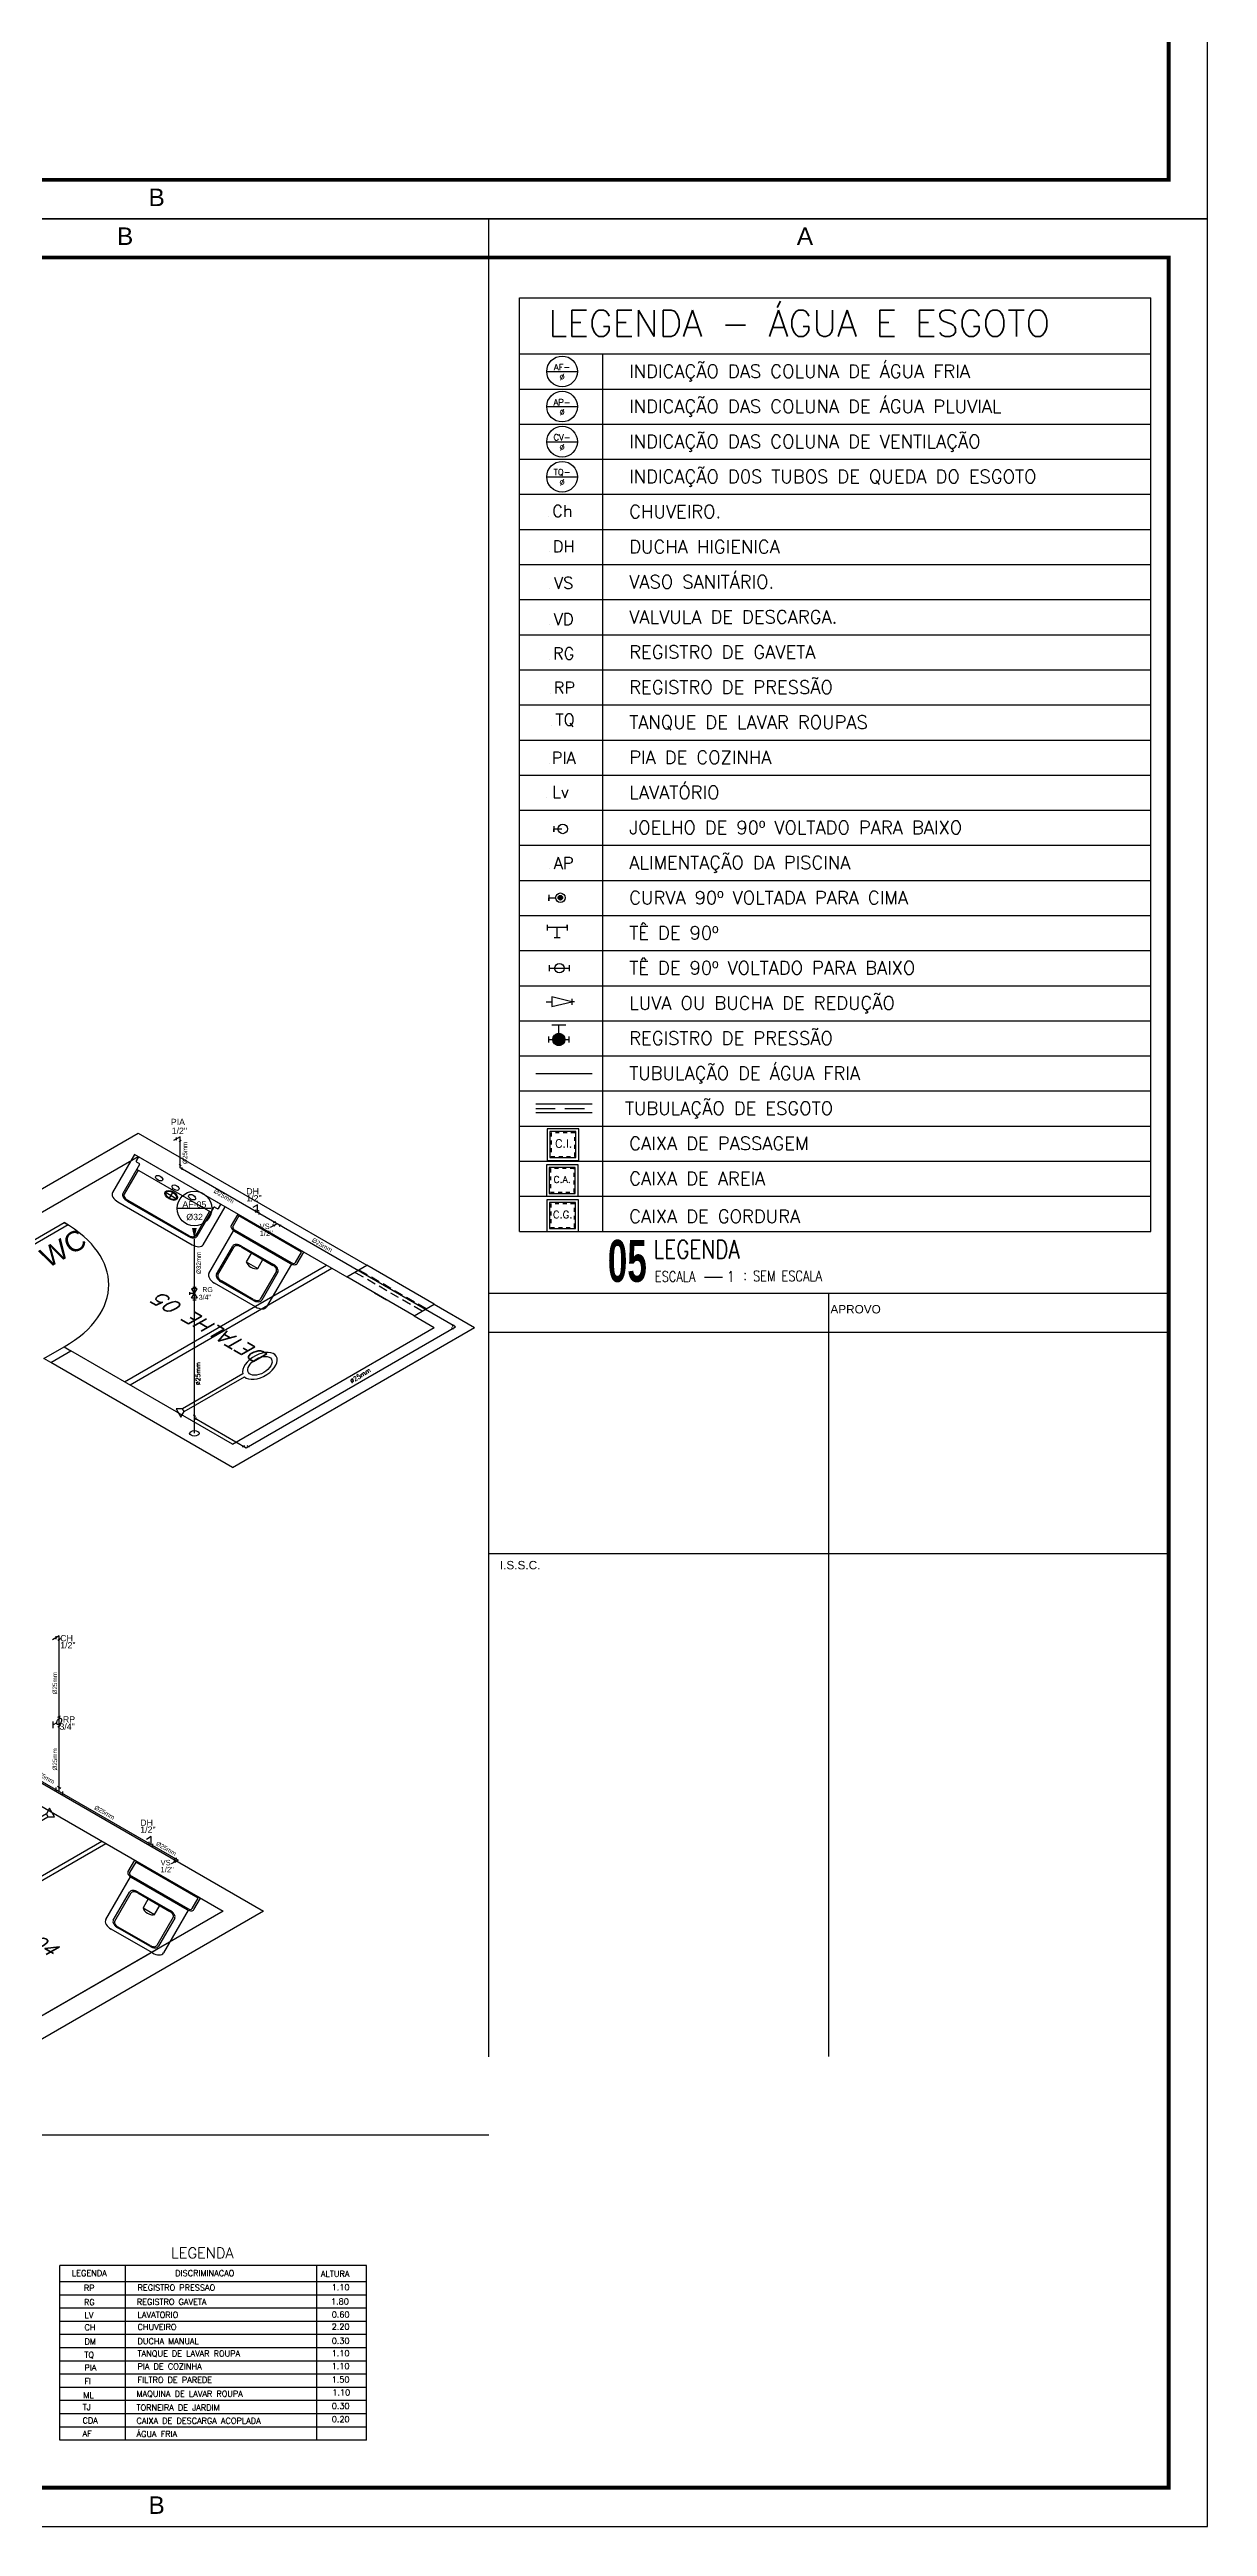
# Model space of a CAD drawing. Header units: millimetres. Extents: x 5512 to 5596, y 903 to 1082.
# Drawn here: x 5566.1 to 5596, y 903.3 to 967.1 of the extents above; entities that cross this region are included whole.
import ezdxf
from ezdxf.enums import TextEntityAlignment as Align

# ---------------------------------------------------------------- set-up
doc = ezdxf.new("R2010")
doc.units = ezdxf.units.MM
for name, pattern in [('HIDDEN', [0.375, 0.25, -0.125]), ('HIDDEN2', [0.1875, 0.125, -0.0625]), ('HIDDENX2', [0.75, 0.5, -0.25])]:
    doc.linetypes.add(name, pattern=pattern)
for name, color, linetype in [('0-COTAS', 8, 'Continuous'), ('A-PEN-B', 5, 'Continuous'), ('A-PEN-R', 1, 'Continuous'), ('A-PEN-Y', 2, 'Continuous'), ('AF', 5, 'Continuous'), ('BANHO_COZINHA', 7, 'Continuous'), ('CONEXAO_AG_FRIA', 2, 'Continuous'), ('CONEXÃO_HIDRÁULICA', 2, 'Continuous'), ('Diametro', 2, 'Continuous'), ('Eixo', 4, 'HIDDENX2'), ('HIDROGRAFIA', 4, 'Continuous'), ("LINHA - PROJETU'S", 1, 'Continuous'), ("PRANCHA - PROJETU'S", 7, 'Continuous'), ('Prumadas_L', 1, 'Continuous'), ('Prumadas_Q', 3, 'Continuous'), ('TEXT', 2, 'Continuous'), ('TEXTO', 3, 'Continuous'), ('TUBULAÇÃO_ESGOTO', 5, 'Continuous'), ('TUBULAÇÃO_HIDRÁULICA', 5, 'Continuous'), ('TXT_0', 7, 'Continuous'), ('TXT_1', 2, 'Continuous'), ('TXT_2', 6, 'Continuous')]:
    doc.layers.add(name, color=color, linetype=linetype)
doc.styles.add('ADITIVOCAD', font='ROMANS.shx')
doc.styles.add('ARIAL', font='arial.ttf', dxfattribs={"height": 2})
doc.styles.add('CARIMBO_DADOS', font='arial.ttf', dxfattribs={"height": 0.1})
doc.styles.add('R80', font='simplex.shx', dxfattribs={"height": 12})
doc.styles.add('REG140', font='romans.shx', dxfattribs={"width": 0.8, "height": 0.35})
doc.styles.add('REG80', font='romans.shx', dxfattribs={"width": 0.8, "height": 0.1})
doc.styles.add('ROMANS', font='romans__.ttf', dxfattribs={"height": 0.1})
doc.styles.add('SANSSERIF2', font='sanssb__.ttf', dxfattribs={"width": 0.8})
doc.styles.get("Standard").update_dxf_attribs({"font": 'arial.ttf'})

# ---------------------------------------------------------------- blocks, each defined once
blk = doc.blocks.new('ADFSGASDFG')
at = {"layer": "PRANCHA - PROJETU'S", "color": 1}
for p, q in [((360.678, 107.346), (276.578, 107.346)), ((360.678, 47.946), (360.678, 107.346)), ((276.578, 47.946), (360.678, 47.946))]:
    blk.add_line(p, q, dxfattribs=at)
at = {"layer": "PRANCHA - PROJETU'S", "color": 4, "const_width": 0.1}
blk.add_lwpolyline([(279.078, 106.346), (359.678, 106.346), (359.678, 48.946), (279.078, 48.946)], close=True, dxfattribs=at)
blk = doc.blocks.new('CRBODADOSÇ')
at = {"layer": "PRANCHA - PROJETU'S", "color": 3}
blk.add_line((164.825, 196.917), (165.288, 196.917), dxfattribs=at)
at = {"layer": "PRANCHA - PROJETU'S", "color": 3, "style": 'REG80', "width": 0.8}
for s, p in [('ESCALA', (163.548, 196.799)), ('1', (165.407, 196.799)), (':', (165.829, 196.842))]:
    blk.add_text(s, height=0.27, dxfattribs=at).set_placement(p)
at = {"layer": "PRANCHA - PROJETU'S", "color": 2, "style": 'REG140', "width": 0.8}
for tag, p in [('PROJETO', (163.521, 198.067)), ('DESENHO', (163.516, 197.395))]:
    blk.add_attdef(tag, p, '', height=0.472, dxfattribs=at)
at = {"layer": "PRANCHA - PROJETU'S", "style": 'SANSSERIF2', "width": 0.6}
blk.add_attdef('00', text='', height=1.08, dxfattribs=at).set_placement((162.84, 196.795), align=Align.CENTER)
at = {"layer": "PRANCHA - PROJETU'S", "color": 3, "style": 'REG80', "width": 0.8}
blk.add_attdef('ESCALA', (166.075, 196.813), '', height=0.27, dxfattribs=at)
blk = doc.blocks.new('Adh_Afn')
blk.add_line((-0.25, 0), (0.25, 0))
blk.add_circle((0, 0), 0.25)
at = {"flags": 8}
for tag, p in [('$AF', (0, 0.07)), ('$DIAM', (0, -0.091))]:
    blk.add_attdef(tag, text='', height=0.1, dxfattribs=at).set_placement(p, align=Align.MIDDLE)
blk = doc.blocks.new('ADH_HIUTILIZ1')
blk.add_line((0.12, 0), (0.12, 0))
at = {"flags": 8}
blk.add_attdef('$N', text='', height=0.09, dxfattribs=at).set_placement((0.226, 0.042), align=Align.MIDDLE)
blk = doc.blocks.new('Adh_cx_j90b')
blk.add_lwpolyline([(-0.068, 0.022), (-0.068, -0.022), (-0.068, 0), (-0.006, 0)])
blk.add_circle((0, 0), 0.0359)
blk = doc.blocks.new('Adh_cx_c90c')
h = blk.add_hatch()
h.set_pattern_fill('_U', color=256, scale=0.002, angle=45, style=0, double=1, pattern_type=0)
h.set_pattern_definition([(45, (-6.0733674, -5.0413484), (-0.00141421356, 0.00141421356), []), (135, (-6.0733674, -5.0413484), (-0.00141421356, -0.00141421356), [])])
h.paths.add_polyline_path([(-0.017, 0, 1), (0.017, 0, 1)])
blk.add_lwpolyline([(-0.088, 0.022), (-0.088, -0.023), (-0.088, 0), (-0.036, 0)])
for radius in [0.0359, 0.017]:
    blk.add_circle((0, 0), radius)
blk = doc.blocks.new('Adh_cx_te90')
for p, q in [((-0.075, -0.0225), (-0.075, 0.0225)), ((0.075, 0), (-0.075, 0)), ((0, -0.075), (0, 0)), ((0.075, 0), (0.075, 0.0225)), ((0.075, 0.0225), (0.075, -0.0225)), ((-0.0225, -0.075), (0.0225, -0.075))]:
    blk.add_line(p, q)
blk = doc.blocks.new('Adh_cx_te90b')
for p, q in [((-0.078, 0.0225), (-0.078, -0.0225)), ((-0.078, 0), (0.078, 0)), ((0.078, -0.0225), (0.078, 0.0225))]:
    blk.add_line(p, q)
blk.add_circle((0, 0), 0.0359)
blk = doc.blocks.new('Adh_cx_lvr')
for p, q in [((0, 0), (-0.15, 0.0375)), ((-0.15, 0.0375), (-0.15, -0.0375)), ((-0.15, -0.0375), (0, 0)), ((0, 0.0225), (0, -0.0225)), ((-0.195, 0), (-0.15, 0)), ((0.0225, 0), (0, 0))]:
    blk.add_line(p, q)
blk = doc.blocks.new('Adh_acs_rg')
h = blk.add_hatch()
h.set_pattern_fill('_U', color=256, scale=0.002, angle=45, style=0, double=1)
h.set_pattern_definition([(45, (-7.4131718, -5.1711377), (-0.00141421356, 0.00141421356), []), (135, (-7.4131718, -5.1711377), (-0.00141421356, -0.00141421356), [])])
h.paths.add_polyline_path([(-0.046, 0, 1), (0.046, 0, 1)])
for p, q in [((-0.078, 0.022), (-0.078, -0.022)), ((0.053, 0.108), (-0.053, 0.108)), ((0, 0.046), (0, 0.108)), ((0.078, -0.022), (0.078, 0.022)), ((-0.078, 0), (-0.046, 0)), ((0.046, 0), (0.078, 0))]:
    blk.add_line(p, q)
blk.add_circle((0, 0), 0.046)
blk = doc.blocks.new('Adhs_RefTbl')
at = {"color": 0, "linetype": 'ByBlock', "ltscale": 0.5}
blk.add_line((-0.321, 0), (0.321, 0), dxfattribs=at)
blk = doc.blocks.new('inp_cx')
for p, q in [((40, 40), (-40, 40)), ((-40, 40), (-40, -40)), ((40, -40), (40, 40)), ((-40, -40), (40, -40))]:
    blk.add_line(p, q)
at = {"color": 1, "linetype": 'Continuous', "ltscale": 0.5}
for p, q in [((33, 33), (-33, 33)), ((-33, 33), (-33, -33)), ((33, -33), (33, 33)), ((-33, -33), (33, -33))]:
    blk.add_line(p, q, dxfattribs=at)
at = {"color": 1, "linetype": 'HIDDEN', "ltscale": 0.5}
for p, q in [((30, 30), (-30, 30)), ((-30, 30), (-30, -30)), ((30, -30), (30, 30)), ((-30, -30), (30, -30))]:
    blk.add_line(p, q, dxfattribs=at)
at = {"style": 'R80'}
blk.add_text('C.I.', height=20.59, dxfattribs=at).set_placement((-19.6, -7.5))
blk = doc.blocks.new('_cxgordu')
for p, q in [((40, 40), (-40, 40)), ((-40, 40), (-40, -40)), ((40, -40), (40, 40)), ((-40, -40), (40, -40))]:
    blk.add_line(p, q)
at = {"color": 1, "linetype": 'Continuous', "ltscale": 0.5}
for p, q in [((33, 33), (-33, 33)), ((-33, 33), (-33, -33)), ((33, -33), (33, 33)), ((-33, -33), (33, -33))]:
    blk.add_line(p, q, dxfattribs=at)
at = {"color": 1, "linetype": 'HIDDEN', "ltscale": 0.5}
for p, q in [((30, 30), (-30, 30)), ((-30, 30), (-30, -30)), ((30, -30), (30, 30)), ((-30, -30), (30, -30))]:
    blk.add_line(p, q, dxfattribs=at)
at = {"style": 'R80'}
blk.add_text('C.G.', height=18.48, dxfattribs=at).set_placement((-24.3, -6.9))
blk = doc.blocks.new('_cxareia')
for p, q in [((40, 40), (-40, 40)), ((-40, 40), (-40, -40)), ((40, -40), (40, 40)), ((-40, -40), (40, -40))]:
    blk.add_line(p, q)
at = {"color": 1, "linetype": 'Continuous', "ltscale": 0.5}
for p, q in [((33, 33), (-33, 33)), ((-33, 33), (-33, -33)), ((33, -33), (33, 33)), ((-33, -33), (33, -33))]:
    blk.add_line(p, q, dxfattribs=at)
at = {"color": 1, "linetype": 'HIDDEN', "ltscale": 0.5}
for p, q in [((30, 30), (-30, 30)), ((-30, 30), (-30, -30)), ((30, -30), (30, 30)), ((-30, -30), (30, -30))]:
    blk.add_line(p, q, dxfattribs=at)
at = {"style": 'R80'}
blk.add_text('C.A.', height=17.28, dxfattribs=at).set_placement((-22, -6.1))
blk = doc.blocks.new('CHUV')
at = {"layer": 'BANHO_COZINHA'}
for p, q in [((0, 0.045), (0, -0.045)), ((0.03, 0.015), (0, 0.045)), ((0.395, 0.015), (0.03, 0.015)), ((0.03, -0.015), (0.03, 0.015)), ((0, -0.045), (0.03, -0.015)), ((0.03, -0.015), (0.395, -0.015))]:
    blk.add_line(p, q, dxfattribs=at)
blk.add_circle((0.494, 0.001), 0.07, dxfattribs=at)
blk.add_arc((0.494, 0.001), 0.1, 189.1456, 171.891, dxfattribs=at)
blk = doc.blocks.new('LAVATC1')
at = {"layer": 'BANHO_COZINHA'}
for p, q in [((0.225, -0.108), (-0.225, -0.108)), ((0, -0.186), (0, -0.125)), ((-0.031, -0.157), (0.031, -0.157))]:
    blk.add_line(p, q, dxfattribs=at)
blk.add_lwpolyline([(0.275, 0), (-0.275, 0), (-0.275, -0.4, 0.414214), (-0.225, -0.45), (0.225, -0.45, 0.414214), (0.275, -0.4)], format="xyb", close=True, dxfattribs=at)
for points in [[(-0.25, 0), (-0.25, -0.043, 0.414214), (-0.243, -0.05), (-0.232, -0.05, -0.414214), (-0.225, -0.057), (-0.225, -0.36, 0.414214), (-0.185, -0.4), (0.185, -0.4, 0.414214), (0.225, -0.36), (0.225, -0.057, -0.414214), (0.232, -0.05), (0.243, -0.05, 0.414214), (0.25, -0.043), (0.25, 0)], [(-0.217, -0.108), (-0.217, -0.36, 0.414214), (-0.185, -0.392), (0.185, -0.392, 0.414214), (0.217, -0.36), (0.217, -0.108)]]:
    blk.add_lwpolyline(points, format="xyb", dxfattribs=at)
for centre, radius in [((-0.1, -0.075), 0.0204), ((0, -0.156), 0.0367), ((0, -0.156), 0.0309), ((0, -0.075), 0.0204), ((0.1, -0.075), 0.0204)]:
    blk.add_circle(centre, radius, dxfattribs=at)
blk = doc.blocks.new('VASOCX')
at = {"layer": 'BANHO_COZINHA'}
blk.add_lwpolyline([(-0.175, 0.15), (-0.175, 0.6, -0.414214), (-0.125, 0.65), (0.125, 0.65, -0.414214), (0.175, 0.6), (0.175, 0.15)], format="xyb", dxfattribs=at)
for points in [[(0.139, 0.275, -0.414214), (0.099, 0.235), (-0.095, 0.235, -0.414214), (-0.135, 0.275), (-0.135, 0.57, -0.414214), (-0.095, 0.61), (0.099, 0.61, -0.414214), (0.139, 0.57)], [(0.13, 0.275, -0.414214), (0.099, 0.244), (-0.095, 0.244, -0.414214), (-0.126, 0.275), (-0.126, 0.57, -0.414214), (-0.095, 0.602), (0.099, 0.602, -0.414214), (0.13, 0.57)], [(-0.17, 0.15, 0.414214), (-0.2, 0.12), (-0.2, 0), (0.2, 0), (0.2, 0.12, 0.414214), (0.17, 0.15)], [(-0.17, 0.14, 0.414214), (-0.19, 0.12), (-0.19, 0.01), (0.19, 0.01), (0.19, 0.12, 0.414214), (0.17, 0.14)]]:
    blk.add_lwpolyline(points, format="xyb", close=True, dxfattribs=at)
blk.add_lwpolyline([(0.036, 0.244), (0.036, 0.337), (-0.034, 0.337), (-0.034, 0.244)], dxfattribs=at)
blk.add_arc((0.001, 0.321), 0.0388, 24.3951, 155.6049, dxfattribs=at)
blk = doc.blocks.new('IsoBlk6')
at = {"layer": '0-COTAS'}
for p, q in [((0.389, 3.072), (-3.076, -0.393)), ((0.389, 3.072), (3.217, 0.244)), ((0.389, 2.648), (-2.652, -0.393)), ((0.389, 2.648), (2.793, 0.244)), ((-0.318, -0.322), (1.52, 1.516)), ((-0.318, -0.407), (1.563, 1.474)), ((-1.492, 0.767), (-0.318, -0.407)), ((-1.407, 0.767), (-0.318, -0.322)), ((2.793, 0.244), (-0.247, -2.797)), ((3.217, 0.244), (-0.247, -3.221)), ((-2.581, -0.888), (-3.076, -0.393)), ((-2.369, -0.676), (-2.652, -0.393)), ((2.086, -0.464), (-0.247, -2.797)), ((-2.51, -0.534), (-2.722, -0.746)), ((-2.722, -0.746), (-1.874, -1.595)), ((-2.637, -0.662), (-1.789, -1.51)), ((-2.595, -0.619), (-1.747, -1.468)), ((-2.51, -0.534), (-1.662, -1.383)), ((-1.662, -1.383), (-1.874, -1.595)), ((-1.379, -1.666), (-1.662, -1.383)), ((-1.591, -1.878), (-1.874, -1.595)), ((-1.379, -1.666), (-1.591, -1.878)), ((-0.389, -2.656), (-0.601, -2.868)), ((-0.247, -2.797), (-0.389, -2.656)), ((-0.247, -3.221), (-0.601, -2.868))]:
    blk.add_line(p, q, dxfattribs=at)
for points in [[(-1.379, -1.666), (-1.308, -1.736), (-1.52, -1.948), (-1.591, -1.878)], [(-0.389, -2.656), (-0.46, -2.585), (-0.672, -2.797), (-0.601, -2.868)]]:
    blk.add_lwpolyline(points, dxfattribs=at)
blk.add_lwpolyline([(-0.46, -2.585), (0.389, -1.736), (0.347, -1.694), (-0.502, -2.542)], close=True, dxfattribs=at)
blk.add_arc((-0.46, -2.585), 1.2, 45, 135, dxfattribs=at)
at = {"layer": '0-COTAS', "xscale": 2, "yscale": 2, "zscale": 2}
for name, p, rotation in [('CHUV', (0.997, 2.04), 224.9999999999592), ('VASOCX', (2.21, 0.827), 135), ('LAVATC1', (-2.086, -0.959), 135)]:
    blk.add_blockref(name, p, dxfattribs=dict(at, rotation=rotation))
at = {"layer": '0-COTAS', "color": 230, "insert": (-0.508, 0.276), "char_height": 0.3, "attachment_point": 5, "rotation": 315, "style": 'CARIMBO_DADOS'}
blk.add_mtext_dynamic_manual_height_columns('WC', width=2.48597, gutter_width=0.5, heights=[0], dxfattribs=at)
at = {"layer": 'Diametro', "style": 'ROMANS'}
blk.add_text('DETALHE 04', height=0.2, rotation=315, dxfattribs=at).set_placement((0.407, -0.017), align=Align.CENTER)
blk = doc.blocks.new('*U410', base_point=(2541.5, 283.9))
for p, q in [((2535.4, 277.1), (2535.4, 283.8)), ((2538.6, 275.6), (2544.4, 278.9))]:
    blk.add_line(p, q)
blk = doc.blocks.new('ADH_CXI_RG_A')
for p, q in [((0.019, 0.067), (-0.019, 0.089)), ((0, 0.078), (0, 0.046)), ((-0.019, -0.067), (0.019, -0.089)), ((0, -0.046), (0, -0.078)), ((0.04, -0.023), (0.094, -0.054)), ((0.094, -0.107), (0.094, -0.002))]:
    blk.add_line(p, q)
blk.add_lwpolyline([(0.04, -0.023, 0.064782), (0.037, -0.006, 0.052885), (0.03, 0.012, 0.05077), (0.02, 0.028, 0.057376), (0.007, 0.041, 0.075912), (-0.007, 0.049, 0.111921), (-0.02, 0.051, 0.1493), (-0.03, 0.047, 0.133827), (-0.037, 0.037, 0.091621), (-0.04, 0.023, 0.064782), (-0.037, 0.006, 0.052885), (-0.03, -0.012, 0.05077), (-0.02, -0.028, 0.057376), (-0.007, -0.041, 0.075912), (0.007, -0.049, 0.111921), (0.02, -0.051, 0.1493), (0.03, -0.047, 0.133827), (0.037, -0.037, 0.091621), (0.04, -0.023)], format="xyb", close=True)
blk = doc.blocks.new('IsoBlk8')
at = {"layer": '0-COTAS'}
for p, q in [((-2.961, 0.411), (-0.415, 2.956)), ((-0.415, 2.956), (1.989, 0.552)), ((-2.537, 0.411), (-0.415, 2.532)), ((-2.537, 0.411), (-0.415, 2.532)), ((-0.415, 2.532), (1.777, 0.34)), ((-0.557, -1.569), (1.565, 0.552)), ((1.777, 0.34), (1.989, 0.552)), ((2.696, -0.155), (1.989, 0.552)), ((-2.607, 0.057), (-2.961, 0.411)), ((-2.395, 0.269), (-2.537, 0.411)), ((1.621, 0.496), (-0.5, -1.626)), ((2.484, -0.367), (1.777, 0.34)), ((2.067, 0.05), (2.194, -0.077)), ((2.484, -0.367), (2.696, -0.155)), ((2.696, -0.155), (3.12, -0.579)), ((2.484, -0.367), (2.696, -0.579)), ((0.575, -2.701), (2.696, -0.579)), ((0.575, -3.125), (3.12, -0.579)), ((-1.334, -1.216), (-1.122, -1.004)), ((0.575, -2.701), (-1.122, -1.004)), ((0.575, -3.125), (-1.334, -1.216))]:
    blk.add_line(p, q, dxfattribs=at)
at = {"layer": '0-COTAS', "linetype": 'HIDDEN2'}
for p, q in [((2.569, -0.282), (1.862, 0.425)), ((2.611, -0.24), (1.904, 0.467))]:
    blk.add_line(p, q, dxfattribs=at)
at = {"layer": '0-COTAS'}
blk.add_lwpolyline([(-2.324, 0.199), (-1.193, 1.33), (-1.151, 1.288), (-2.282, 0.156)], close=True, dxfattribs=at)
for points in [[(-2.607, 0.057), (-2.537, -0.014), (-2.324, 0.199), (-2.395, 0.269)], [(-1.334, -1.216), (-1.405, -1.145), (-1.193, -0.933), (-1.122, -1.004)]]:
    blk.add_lwpolyline(points, dxfattribs=at)
blk.add_arc((-2.324, 0.199), 1.6, 315, 45, dxfattribs=at)
at = {"layer": 'A-PEN-B'}
blk.add_circle((0.176, -2.506), 0.05, dxfattribs=at)
at = {"layer": '0-COTAS', "xscale": 2, "yscale": 2, "zscale": 2}
for name, p, rotation in [('LAVATC1', (0.022, 2.095), 315), ('VASOCX', (0.978, 1.139), 135), ('CHUV', (0.009, -2.135), 44.99999999999996)]:
    blk.add_blockref(name, p, dxfattribs=dict(at, rotation=rotation))
at = {"layer": '0-COTAS', "color": 230, "insert": (-1.202, 0.863), "char_height": 0.3, "attachment_point": 5, "rotation": 45, "style": 'CARIMBO_DADOS'}
blk.add_mtext_dynamic_manual_height_columns('WC ', width=2.48597, gutter_width=0.5, heights=[0], dxfattribs=at)
at = {"layer": 'Diametro', "style": 'ROMANS'}
blk.add_text('DETALHE 05', height=0.2, rotation=135, dxfattribs=at).set_placement((0.393, -0.513), align=Align.CENTER)
blk = doc.blocks.new('*U409', base_point=(2541.5, 289.3))
for p, q in [((2538.2, 302), (2544.9, 302)), ((2541.5, 289.3), (2532.6, 289.3)), ((2535.8, 298.7), (2547.3, 280)), ((2535.8, 280), (2547.3, 298.7)), ((2547.3, 298.7), (2535.8, 298.7)), ((2547.3, 280), (2535.8, 280)), ((2538.2, 276.7), (2544.9, 276.7))]:
    blk.add_line(p, q)
at = {"linetype": 'Continuous'}
blk.add_line((2532.6, 286.6), (2532.6, 292.1), dxfattribs=at)

msp = doc.modelspace()

# ---------------------------------------------------------------- linework, layer by layer
at = {"color": 4}
msp.add_line((5594.953, 915.207), (5594.953, 934.941), dxfattribs=at)
for p, q in [((5566.41, 905.542), (5566.41, 910.042)), ((5574.304, 910.042), (5566.41, 910.042)), ((5568.108, 905.542), (5568.108, 910.042)), ((5573.029, 905.542), (5573.029, 910.042)), ((5574.307, 905.542), (5574.307, 910.042)), ((5574.304, 909.618), (5566.41, 909.618)), ((5574.304, 909.278), (5566.41, 909.278)), ((5574.304, 908.938), (5566.41, 908.938)), ((5574.304, 908.599), (5566.41, 908.599)), ((5573.327, 908.599), (5566.41, 908.599)), ((5574.304, 908.259), (5566.41, 908.259)), ((5574.304, 907.919), (5566.41, 907.919)), ((5574.304, 907.58), (5566.41, 907.58)), ((5574.288, 907.24), (5566.41, 907.24)), ((5574.304, 906.9), (5566.41, 906.9)), ((5574.304, 906.561), (5566.41, 906.561)), ((5574.307, 906.221), (5566.41, 906.221)), ((5574.307, 905.881), (5566.41, 905.881)), ((5574.307, 905.542), (5566.41, 905.542))]:
    msp.add_line(p, q)
at = {"layer": 'A-PEN-R'}
for p, q in [((5577.453, 934.064), (5577.453, 961.722)), ((5577.453, 934.064), (5594.953, 934.064)), ((5527.268, 913.4), (5577.453, 913.4))]:
    msp.add_line(p, q, dxfattribs=at)
at = {"layer": 'A-PEN-Y'}
for p, q in [((5569.482, 938.387), (5569.54, 938.353)), ((5569.552, 938.303), (5569.552, 938.237)), ((5571.449, 937.208), (5571.449, 937.142)), ((5571.476, 937.218), (5571.534, 937.184)), ((5571.537, 937.157), (5571.537, 937.09)), ((5571.955, 936.791), (5571.897, 936.824)), ((5571.913, 936.873), (5571.971, 936.907)), ((5572.056, 936.791), (5572.113, 936.824)), ((5578.204, 935.064), (5594.953, 935.064)), ((5576.55, 934.138), (5576.493, 934.171)), ((5576.509, 934.22), (5576.566, 934.254)), ((5569.848, 931.932), (5569.906, 931.898)), ((5569.915, 931.87), (5569.915, 931.803)), ((5571.119, 931.108), (5571.176, 931.142)), ((5571.297, 931.104), (5571.239, 931.138)), ((5568.707, 920.942), (5568.707, 920.875)), ((5568.795, 920.891), (5568.795, 920.824)), ((5569.406, 920.413), (5569.348, 920.446)), ((5569.364, 920.496), (5569.422, 920.529))]:
    msp.add_line(p, q, dxfattribs=at)
at = {"layer": 'AF'}
for p, q in [((5569.511, 939.094), (5569.338, 938.994)), ((5569.511, 938.294), (5569.511, 939.094)), ((5576.601, 934.2), (5569.511, 938.294)), ((5571.504, 937.343), (5571.383, 937.273)), ((5571.504, 937.143), (5571.504, 937.343)), ((5572.006, 936.853), (5571.832, 936.753)), ((5569.877, 931.859), (5569.877, 936.459)), ((5571.211, 931.088), (5576.601, 934.2)), ((5569.877, 931.459), (5569.877, 931.859)), ((5569.877, 931.859), (5571.211, 931.088)), ((5566.397, 926.242), (5566.223, 926.142)), ((5566.397, 922.242), (5566.397, 926.242)), ((5565.629, 922.686), (5569.457, 920.476)), ((5568.762, 921.077), (5568.641, 921.007)), ((5568.762, 920.877), (5568.762, 921.077)), ((5569.457, 920.476), (5569.283, 920.376))]:
    msp.add_line(p, q, dxfattribs=at)
at = {"layer": 'CONEXÃO_HIDRÁULICA'}
for p, q in [((5569.417, 939.008), (5569.417, 939.073)), ((5569.483, 938.97), (5569.539, 939.002))]:
    msp.add_line(p, q, dxfattribs=at)
at = {"layer": 'Diametro'}
for p, q in [((5566.31, 922.342), (5566.31, 922.242)), ((5566.44, 922.317), (5566.353, 922.367)), ((5566.483, 922.242), (5566.483, 922.142))]:
    msp.add_line(p, q, dxfattribs=at)
at = {"layer": 'Eixo'}
msp.add_line((5578.665, 939.82), (5580.115, 939.819), dxfattribs=at)
at = {"layer": "LINHA - PROJETU'S", "color": 1}
msp.add_line((5577.453, 915.411), (5577.453, 928.363), dxfattribs=at)
at = {"layer": "LINHA - PROJETU'S", "color": 1, "const_width": 0.03}
for points in [[(5577.453, 962.722), (5577.453, 961.722)], [(5577.453, 915.411), (5577.453, 935.064), (5595, 935.064)], [(5586.203, 915.411), (5586.203, 935.064)], [(5594.953, 928.363), (5577.453, 928.363)]]:
    msp.add_lwpolyline(points, dxfattribs=at)
at = {"layer": "PRANCHA - PROJETU'S", "color": 1}
msp.add_lwpolyline([(5594.953, 939.472), (5594.953, 961.722), (5577.453, 961.722)], dxfattribs=at)
at = {"layer": 'Prumadas_L'}
msp.add_line((5569.452, 937.257), (5570.301, 937.257), dxfattribs=at)
msp.add_solid([(5569.877, 936.459), (5569.817, 936.74), (5569.937, 936.74)], dxfattribs=at)
at = {"layer": 'Prumadas_Q'}
msp.add_circle((5569.877, 937.246), 0.446, dxfattribs=at)
at = {"layer": 'TUBULAÇÃO_ESGOTO'}
for p, q in [((5580.115, 939.931), (5578.665, 939.933)), ((5580.115, 939.706), (5578.665, 939.707))]:
    msp.add_line(p, q, dxfattribs=at)
at = {"layer": 'TXT_1'}
for p, q in [((5578.247, 936.657), (5578.247, 960.687)), ((5578.247, 960.687), (5594.494, 960.687)), ((5578.247, 936.657), (5578.247, 960.687)), ((5594.494, 936.657), (5594.494, 960.687)), ((5578.247, 959.241), (5594.494, 959.241)), ((5580.393, 936.657), (5580.393, 959.241)), ((5578.247, 958.338), (5594.494, 958.338)), ((5578.247, 957.434), (5594.494, 957.434)), ((5578.247, 956.531), (5594.494, 956.531)), ((5578.247, 955.628), (5594.494, 955.628)), ((5578.247, 954.724), (5594.494, 954.724)), ((5578.247, 953.821), (5594.494, 953.821)), ((5578.247, 952.918), (5594.494, 952.918)), ((5578.247, 952.014), (5594.494, 952.014)), ((5578.247, 951.111), (5594.494, 951.111)), ((5578.247, 950.208), (5594.494, 950.208)), ((5578.247, 949.304), (5594.494, 949.304)), ((5578.247, 948.401), (5594.494, 948.401)), ((5578.247, 947.498), (5594.494, 947.498)), ((5578.247, 946.594), (5594.494, 946.594)), ((5578.247, 945.691), (5594.494, 945.691)), ((5578.247, 945.691), (5594.494, 945.691)), ((5578.247, 944.788), (5594.494, 944.788)), ((5578.247, 943.884), (5594.494, 943.884)), ((5578.247, 942.981), (5594.494, 942.981)), ((5578.247, 942.077), (5594.494, 942.077)), ((5578.247, 941.174), (5594.494, 941.174)), ((5578.247, 941.174), (5594.494, 941.174)), ((5578.247, 940.271), (5594.494, 940.271)), ((5578.247, 939.367), (5594.494, 939.367)), ((5578.247, 938.464), (5594.494, 938.464)), ((5578.247, 937.561), (5594.494, 937.561)), ((5578.247, 936.657), (5594.494, 936.657))]:
    msp.add_line(p, q, dxfattribs=at)

# ---------------------------------------------------------------- block references
at = {"layer": 'AF', "xscale": 2.449489742866356, "yscale": 1.414213562421119, "zscale": 2.449489742866356}
for name, p in [('IsoBlk8', (5569.447, 935.002)), ('IsoBlk6', (5563.773, 918.814))]:
    msp.add_blockref(name, p, dxfattribs=at)
at = {"layer": 'CONEXAO_AG_FRIA'}
for name, p, xscale, yscale, zscale in [('*U409', (5569.877, 935.059), 0.01280000000042492, 0.01279999999997017, 1.28), ('*U410', (5566.397, 926.238), 0.01200000000062573, 0.01199999999994361, 1.2)]:
    msp.add_blockref(name, p, dxfattribs=dict(at, xscale=xscale, yscale=yscale, zscale=zscale))
at = {"layer": 'CONEXÃO_HIDRÁULICA', "xscale": -1.600000000000364, "yscale": 1.599999999999909, "zscale": 1.6}
msp.add_blockref('ADH_CXI_RG_A', (5566.397, 924.042), dxfattribs=at)
at = {"layer": 'HIDROGRAFIA', "xscale": 0.01016275671760874, "yscale": 0.01016275671658174, "zscale": 0.01016275671656531}
for name, p in [('inp_cx', (5579.364, 938.89)), ('_cxareia', (5579.345, 937.967)), ('_cxgordu', (5579.355, 937.064))]:
    msp.add_blockref(name, p, dxfattribs=at)
at = {"layer": "PRANCHA - PROJETU'S", "color": 1}
for p in [(5235.275, 914.776), (5235.275, 855.376)]:
    msp.add_blockref('ADFSGASDFG', p, dxfattribs=at)
at = {"layer": "PRANCHA - PROJETU'S"}
msp.add_blockref('CRBODADOSÇ', (5418.181, 738.562), dxfattribs=at).add_auto_attribs({'ESCALA': 'SEM ESCALA', 'DESENHO': 'LEGENDA', '00': '05'})
at = {"layer": 'TUBULAÇÃO_HIDRÁULICA', "xscale": 2.258390381458958, "yscale": 2.258390381458958, "zscale": 2.258390381458958}
msp.add_blockref('Adhs_RefTbl', (5579.39, 940.722), dxfattribs=at)
at = {"layer": 'TXT_1'}
ref = msp.add_blockref('Adh_Afn', (5579.342, 958.79), dxfattribs=dict(at, xscale=1.58087326702086, yscale=1.58087326702086, zscale=1.58087326702127))
ref.add_attrib('$AF', 'AF-', dxfattribs={"layer": '0', "height": 0.1581, "style": 'ADITIVOCAD', "flags": 8}).set_placement((5579.342, 958.901), align=Align.MIDDLE)
ref.add_attrib('$DIAM', '%%C', dxfattribs={"layer": '0', "height": 0.1581, "style": 'ADITIVOCAD', "flags": 8}).set_placement((5579.342, 958.646), align=Align.MIDDLE)
ref = msp.add_blockref('Adh_Afn', (5579.342, 957.886), dxfattribs=dict(at, xscale=1.58087326702086, yscale=1.58087326702086, zscale=1.58087326702127))
ref.add_attrib('$AF', 'AP-', dxfattribs={"layer": '0', "height": 0.1581, "style": 'ADITIVOCAD', "flags": 8}).set_placement((5579.342, 957.997), align=Align.MIDDLE)
ref.add_attrib('$DIAM', '%%C', dxfattribs={"layer": '0', "height": 0.1581, "style": 'ADITIVOCAD', "flags": 8}).set_placement((5579.342, 957.742), align=Align.MIDDLE)
ref = msp.add_blockref('Adh_Afn', (5579.342, 956.983), dxfattribs=dict(at, xscale=1.58087326702086, yscale=1.58087326702086, zscale=1.58087326702127))
ref.add_attrib('$AF', 'CV-', dxfattribs={"layer": '0', "height": 0.1581, "style": 'ADITIVOCAD', "flags": 8}).set_placement((5579.342, 957.094), align=Align.MIDDLE)
ref.add_attrib('$DIAM', '%%C', dxfattribs={"layer": '0', "height": 0.1581, "style": 'ADITIVOCAD', "flags": 8}).set_placement((5579.342, 956.839), align=Align.MIDDLE)
ref = msp.add_blockref('Adh_Afn', (5579.342, 956.079), dxfattribs=dict(at, xscale=1.58087326702086, yscale=1.58087326702086, zscale=1.58087326702127))
ref.add_attrib('$AF', 'TQ-', dxfattribs={"layer": '0', "height": 0.1581, "style": 'ADITIVOCAD', "flags": 8}).set_placement((5579.342, 956.191), align=Align.MIDDLE)
ref.add_attrib('$DIAM', '%%C', dxfattribs={"layer": '0', "height": 0.1581, "style": 'ADITIVOCAD', "flags": 8}).set_placement((5579.342, 955.936), align=Align.MIDDLE)
ref = msp.add_blockref('ADH_HIUTILIZ1', (5578.585, 955.054), dxfattribs=dict(at, xscale=3.387585572188437, yscale=3.387585572188437, zscale=3.387585572188437))
ref.add_attrib('$N', 'Ch', dxfattribs={"layer": '0', "height": 0.3049, "style": 'ADITIVOCAD', "flags": 8}).set_placement((5579.351, 955.197), align=Align.MIDDLE)
ref = msp.add_blockref('ADH_HIUTILIZ1', (5578.616, 954.145), dxfattribs=dict(at, xscale=3.387585572188437, yscale=3.387585572188437, zscale=3.387585572188437))
ref.add_attrib('$N', 'DH', dxfattribs={"layer": '0', "height": 0.3049, "style": 'ADITIVOCAD', "flags": 8}).set_placement((5579.382, 954.288), align=Align.MIDDLE)
ref = msp.add_blockref('ADH_HIUTILIZ1', (5578.616, 953.203), dxfattribs=dict(at, xscale=3.387585572188437, yscale=3.387585572188437, zscale=3.387585572188437))
ref.add_attrib('$N', 'VS', dxfattribs={"layer": '0', "height": 0.3049, "style": 'ADITIVOCAD', "flags": 8}).set_placement((5579.382, 953.346), align=Align.MIDDLE)
ref = msp.add_blockref('ADH_HIUTILIZ1', (5578.616, 952.272), dxfattribs=dict(at, xscale=3.387585572188437, yscale=3.387585572188437, zscale=3.387585572188437))
ref.add_attrib('$N', 'VD', dxfattribs={"layer": '0', "height": 0.3049, "style": 'ADITIVOCAD', "flags": 8}).set_placement((5579.382, 952.416), align=Align.MIDDLE)
ref = msp.add_blockref('ADH_HIUTILIZ1', (5578.616, 951.388), dxfattribs=dict(at, xscale=3.387585572188437, yscale=3.387585572188437, zscale=3.387585572188437))
ref.add_attrib('$N', 'RG', dxfattribs={"layer": '0', "height": 0.3049, "style": 'ADITIVOCAD', "flags": 8}).set_placement((5579.382, 951.531), align=Align.MIDDLE)
ref = msp.add_blockref('ADH_HIUTILIZ1', (5578.633, 950.508), dxfattribs=dict(at, xscale=3.387585572188437, yscale=3.387585572188437, zscale=3.387585572188437))
ref.add_attrib('$N', 'RP', dxfattribs={"layer": '0', "height": 0.3049, "style": 'ADITIVOCAD', "flags": 8}).set_placement((5579.399, 950.651), align=Align.MIDDLE)
ref = msp.add_blockref('ADH_HIUTILIZ1', (5578.654, 949.67), dxfattribs=dict(at, xscale=3.387585572188437, yscale=3.387585572188437, zscale=3.387585572188437))
ref.add_attrib('$N', 'TQ', dxfattribs={"layer": '0', "height": 0.3049, "style": 'ADITIVOCAD', "flags": 8}).set_placement((5579.42, 949.814), align=Align.MIDDLE)
ref = msp.add_blockref('ADH_HIUTILIZ1', (5578.615, 948.701), dxfattribs=dict(at, xscale=3.387585572188437, yscale=3.387585572188437, zscale=3.387585572188437))
ref.add_attrib('$N', 'PIA', dxfattribs={"layer": '0', "height": 0.3049, "style": 'ADITIVOCAD', "flags": 8}).set_placement((5579.382, 948.844), align=Align.MIDDLE)
ref = msp.add_blockref('ADH_HIUTILIZ1', (5578.538, 947.829), dxfattribs=dict(at, xscale=3.387585572188437, yscale=3.387585572188437, zscale=3.387585572188437))
ref.add_attrib('$N', 'Lv', dxfattribs={"layer": '0', "height": 0.3049, "style": 'ADITIVOCAD', "flags": 8}).set_placement((5579.304, 947.972), align=Align.MIDDLE)
at = {"layer": 'TXT_1', "xscale": 3.387585572188437, "yscale": 3.387585572188437, "zscale": 3.387585572188437}
for name, p in [('Adh_cx_j90b', (5579.358, 947.014)), ('Adh_cx_c90c', (5579.298, 945.245)), ('Adh_cx_te90', (5579.218, 944.474)), ('Adh_cx_te90b', (5579.272, 943.429)), ('Adh_cx_lvr', (5579.589, 942.568)), ('Adh_acs_rg', (5579.259, 941.596))]:
    msp.add_blockref(name, p, dxfattribs=at)
at = {"layer": 'TXT_1'}
ref = msp.add_blockref('ADH_HIUTILIZ1', (5578.615, 945.991), dxfattribs=dict(at, xscale=3.387585572188437, yscale=3.387585572188437, zscale=3.387585572188437))
ref.add_attrib('$N', 'AP', dxfattribs={"layer": '0', "height": 0.3049, "style": 'ADITIVOCAD', "flags": 8}).set_placement((5579.382, 946.134), align=Align.MIDDLE)

# ---------------------------------------------------------------- texts
at = {"color": 3, "style": 'ROMANS'}
for s, height, p in [('LEGENDA', 0.1528, (5566.724, 909.919)), ('DISCRIMINACAO', 0.15284, (5569.385, 909.919)), ('ALTURA', 0.1528, (5573.134, 909.903)), ('RP ', 0.1528, (5567.034, 909.538)), ('RG', 0.1528, (5567.036, 909.172)), ('REGISTRO GAVETA', 0.15284, (5568.396, 909.181)), ('REGISTRO PRESSAO', 0.15284, (5568.415, 909.546)), ('1.80', 0.1528, (5573.394, 909.189)), ('1.10', 0.1528, (5573.412, 909.555)), ('CH', 0.1528, (5567.049, 908.524)), ('LV', 0.1528, (5567.049, 908.835)), ('CHUVEIRO', 0.1528, (5568.415, 908.533)), ('LAVATORIO', 0.1528, (5568.415, 908.844)), ('0.60', 0.1528, (5573.412, 908.852)), ('2.20', 0.1528, (5573.412, 908.541)), ('DM', 0.1528, (5567.049, 908.158)), ('DUCHA MANUAL', 0.15284, (5568.415, 908.167)), ('0.30', 0.1528, (5573.412, 908.175)), ('1.10', 0.1528, (5573.412, 907.857)), ('TQ', 0.1528, (5567.045, 907.815)), ('PIA', 0.1528, (5567.045, 907.486)), ('TANQUE DE LAVAR ROUPA', 0.15284, (5568.415, 907.848)), ('PIA DE COZINHA', 0.15284, (5568.415, 907.519)), ('1.10', 0.1528, (5573.412, 907.527)), ('ML', 0.1528, (5567.018, 906.781)), ('FI', 0.1528, (5567.045, 907.136)), ('MAQUINA DE LAVAR ROUPA', 0.15284, (5568.387, 906.814)), ('FILTRO DE PAREDE', 0.15284, (5568.415, 907.17)), ('1.50', 0.1528, (5573.412, 907.178)), ('1.10', 0.1528, (5573.428, 906.848)), ('TJ', 0.1528, (5567.001, 906.466)), ('CDA', 0.1528, (5567.001, 906.126)), ('TORNEIRA DE JARDIM', 0.15284, (5568.387, 906.458)), ('CAIXA DE DESCARGA ACOPLADA', 0.15284, (5568.387, 906.119)), ('0.30', 0.1528, (5573.414, 906.499)), ('0.20', 0.1528, (5573.414, 906.159)), ('AF', 0.1528, (5567.001, 905.787)), ('ÁGUA FRIA', 0.1528, (5568.387, 905.779))]:
    msp.add_text(s, height=height, dxfattribs=at).set_placement(p, align=Align.TOP_LEFT)
at = {"layer": 'CONEXAO_AG_FRIA'}
for s, height, p in [('VS', 0.14, (5571.556, 936.717)), ('1/2"', 0.14, (5571.556, 936.537)), ('3/4"', 0.128, (5569.989, 934.898)), ('RG', 0.128, (5570.082, 935.095)), ('VS', 0.14, (5569.007, 920.339)), ('1/2"', 0.14, (5569.007, 920.159))]:
    msp.add_text(s, height=height, dxfattribs=at).set_placement(p)
at = {"layer": 'Diametro'}
for s, rotation, p in [('%%C25mm', 90, (5569.692, 938.678)), ('%%C25mm', 330, (5570.609, 937.514)), ('%%C32mm', 90, (5570.045, 935.846)), ('%%C25mm', 330, (5573.137, 936.255)), ('%%C25mm', 90, (5566.343, 925.025)), ('%%C25mm', 90, (5566.344, 923.066)), ('%%C25mm', 330, (5565.992, 922.569)), ('%%C25mm', 330, (5567.536, 921.65)), ('%%C25mm', 330, (5569.124, 920.722))]:
    msp.add_text(s, height=0.1152, rotation=rotation, dxfattribs=at).set_placement(p, align=Align.CENTER)
at = {"layer": 'Diametro', "style": 'ROMANS'}
for rotation, p in [(90, (5570.027, 932.994)), (32.05967, (5574.179, 932.896))]:
    msp.add_text('%%C25mm', height=0.1152, rotation=rotation, dxfattribs=at).set_placement(p, align=Align.CENTER)
at = {"layer": "PRANCHA - PROJETU'S", "color": 50, "linetype": 'Continuous', "style": 'ARIAL'}
for s, p in [('B', (5568.906, 963.272)), ('B', (5568.093, 962.272)), ('A', (5585.593, 962.272)), ('B', (5568.906, 903.872))]:
    msp.add_text(s, height=0.45, dxfattribs=at).set_placement(p, align=Align.MIDDLE)
at = {"layer": "PRANCHA - PROJETU'S", "color": 2, "style": 'ARIAL'}
for s, p in [('APROVO', (5586.897, 934.653)), ('I.S.S.C.', (5578.262, 928.066))]:
    msp.add_text(s, height=0.2168, dxfattribs=at).set_placement(p, align=Align.MIDDLE)
at = {"layer": 'TEXT', "style": 'ROMANS'}
msp.add_text('LEGENDA', height=0.2751, dxfattribs=at).set_placement((5569.275, 910.5, 26.655), align=Align.TOP_LEFT)
at = {"layer": 'TEXTO'}
for s, p in [('PIA', (5569.271, 939.392)), ('1/2"', (5569.293, 939.165)), ('1/2"', (5571.213, 937.427)), ('DH', (5571.213, 937.607)), ('CH', (5566.424, 926.105)), ('1/2"', (5566.424, 925.925)), ('3/4"', (5566.404, 923.828)), ('RP', (5566.492, 924.015)), ('1/2"', (5568.484, 921.176)), ('DH', (5568.484, 921.356))]:
    msp.add_text(s, height=0.162, dxfattribs=at).set_placement(p)
for s, p in [('AF-05', (5569.877, 937.27)), ('%%C32', (5569.883, 936.946))]:
    msp.add_text(s, height=0.162, dxfattribs=at).set_placement(p, align=Align.CENTER)
at = {"layer": 'TXT_0', "style": 'ADITIVOCAD'}
for s, height, p in [('INDICAÇÃO DAS COLUNA DE ÁGUA FRIA', 0.33876, (5581.07, 958.626)), ('INDICAÇÃO DAS COLUNA DE ÁGUA PLUVIAL', 0.33876, (5581.07, 957.723)), ('INDICAÇÃO DAS COLUNA DE VENTILAÇÃO', 0.33876, (5581.07, 956.82)), ('INDICAÇÃO D0S TUBOS DE QUEDA DO ESGOTO', 0.33876, (5581.07, 955.916)), ('CHUVEIRO.', 0.3388, (5581.07, 955.013)), ('DUCHA HIGIENICA', 0.33876, (5581.07, 954.109)), ('VASO SANITÁRIO.', 0.33876, (5581.07, 953.206)), ('VALVULA DE DESCARGA.', 0.33876, (5581.07, 952.303)), ('REGISTRO DE GAVETA', 0.33876, (5581.07, 951.399)), ('REGISTRO DE PRESSÃO', 0.33876, (5581.07, 950.496)), ('TANQUE DE LAVAR ROUPAS', 0.33876, (5581.07, 949.593)), ('PIA DE COZINHA', 0.33876, (5581.07, 948.689)), ('LAVATÓRIO', 0.3388, (5581.07, 947.786)), ('JOELHO DE 90º VOLTADO PARA BAIXO', 0.33876, (5581.07, 946.883)), ('ALIMENTAÇÃO DA PISCINA', 0.33876, (5581.07, 945.979)), ('CURVA 90º VOLTADA PARA CIMA', 0.33876, (5581.07, 945.076)), ('TÊ DE 90º', 0.3388, (5581.07, 944.173)), ('TÊ DE 90º VOLTADO PARA BAIXO', 0.33876, (5581.07, 943.269)), ('LUVA OU BUCHA DE REDUÇÃO', 0.33876, (5581.07, 942.366)), ('REGISTRO DE PRESSÃO', 0.33876, (5581.07, 941.462)), ('TUBULAÇÃO DE ÁGUA FRIA', 0.33876, (5581.07, 940.559)), ('TUBULAÇÃO DE ESGOTO', 0.33876, (5580.959, 939.656)), ('CAIXA DE PASSAGEM', 0.33876, (5581.07, 938.752)), ('CAIXA DE AREIA', 0.33876, (5581.07, 937.849)), ('CAIXA DE GORDURA', 0.33876, (5581.07, 936.875))]:
    msp.add_text(s, height=height, dxfattribs=at).set_placement(p)
at = {"layer": 'TXT_2', "style": 'ADITIVOCAD'}
msp.add_text('LEGENDA - ÁGUA E ESGOTO', height=0.67752, dxfattribs=at).set_placement((5578.985, 959.693))

doc.saveas('drawing.dxf')
